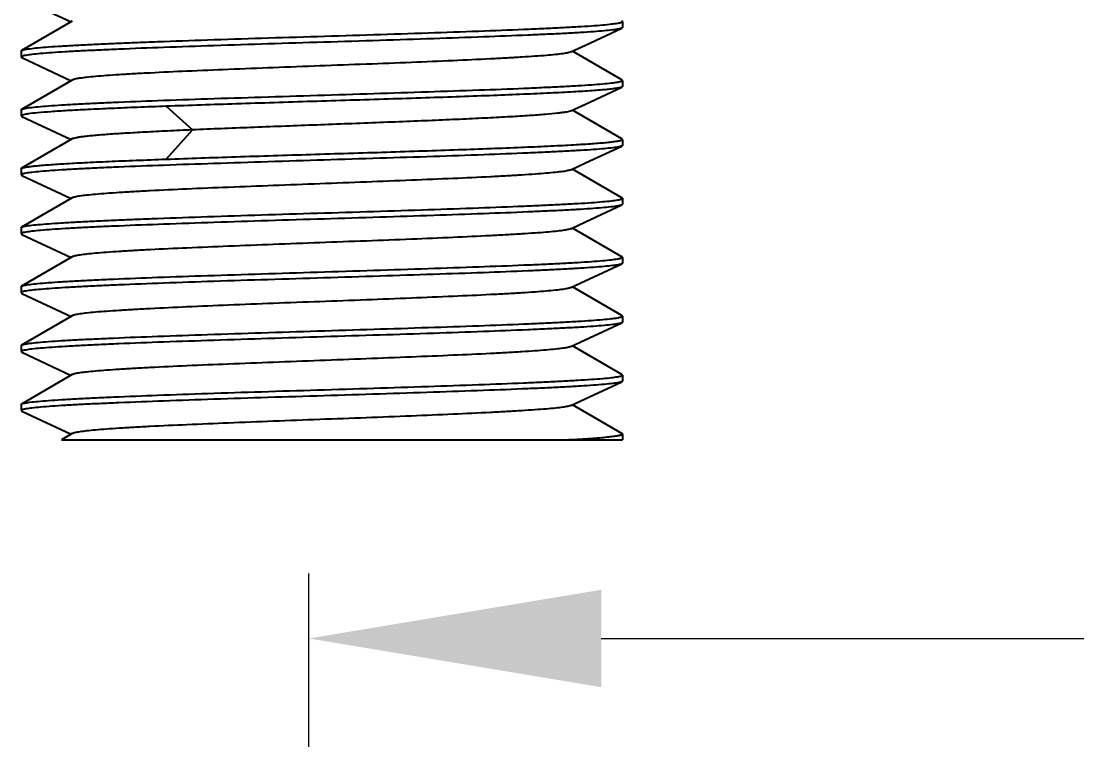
# Model space of a CAD drawing. Header units: millimetres. Extents: x 5308 to 9632, y 1173 to 3839.
# Drawn here: x 9096.64 to 9129.12, y 3186.25 to 3208.38 of the extents above; entities that cross this region are included whole.
import ezdxf

# ---------------------------------------------------------------- set-up
doc = ezdxf.new("R2010")
doc.units = ezdxf.units.MM
doc.header["$LTSCALE"] = 4
doc.header["$PDMODE"] = 3
doc.header["$PDSIZE"] = 0.3125
doc.layers.get('0').update_dxf_attribs({"linetype": 'CONTINUOUS'})
doc.layers.get('Defpoints').update_dxf_attribs({"linetype": 'CONTINUOUS'})
doc.styles.add('DLB3013-CR2S_시공도$0$Daelim Dimension', font='')
doc.styles.get('DLB3013-CR2S_시공도$0$Daelim Dimension').set_extended_font_data('나눔고딕')
doc.dimstyles.new('DLB3013-CR2S_시공도$0$DEFAULT', dxfattribs={"dimscale": 2, "dimtxt": 2, "dimasz": 2, "dimexe": 0, "dimexo": 2, "dimgap": 1, "dimtad": 1, "dimdec": 1, "dimzin": 9, "dimdsep": 46, "dimtxsty": 'DLB3013-CR2S_시공도$0$Daelim Dimension', "dimcen": 0.5, "dimclrd": 252, "dimclre": 252, "dimclrt": 3, "dimadec": 1, "dimazin": 0, "dimtfac": 1, "dimtdec": 1, "dimtix": 1, "dimtmove": 0, "dimatfit": 3, "dimfxl": 1, "dimtolj": 1, "dimtzin": 1, "dimlwd": 9, "dimlwe": 9, "dimarcsym": 0})

# ---------------------------------------------------------------- blocks, each defined once
blk = doc.blocks.new('*D4')
at = {"color": 5, "lineweight": 9, "ltscale": 0.5, "transparency": 16777216}
for p, q in [((9105.488, 3184.725), (9105.488, 3191.375)), ((9207.488, 3184.725), (9207.488, 3191.375)), ((9114.488, 3189.375), (9198.488, 3189.375))]:
    blk.add_line(p, q, dxfattribs=at)
at = {"color": 5, "ltscale": 0.5, "transparency": 16777216}
for points in [[(9114.488, 3190.875), (9114.488, 3187.875), (9105.488, 3189.375)], [(9198.488, 3190.875), (9198.488, 3187.875), (9207.488, 3189.375)]]:
    blk.add_solid(points, dxfattribs=at)
at = {"layer": 'Defpoints', "color": 0, "ltscale": 0.5, "transparency": 16777216}
for p in [(9207.488, 3189.375), (9105.488, 3180.725), (9207.488, 3180.725)]:
    blk.add_point(p, dxfattribs=at)
at = {"color": 7, "ltscale": 0.5, "transparency": 16777216, "insert": (9156.488, 3196.797), "char_height": 10, "attachment_point": 5, "style": 'DLB3013-CR2S_시공도$0$Daelim Dimension'}
blk.add_mtext('\\A1;102', dxfattribs=at)

msp = doc.modelspace()

# ---------------------------------------------------------------- linework, layer by layer
at = {"color": 7, "linetype": 'Continuous'}
for p, q in [((9096.658, 3209.073), (9098.176, 3208.363)), ((9098.213, 3208.383), (9096.651, 3207.48)), ((9114.003, 3207.644), (9115.117, 3208.165)), ((9115.138, 3208.185), (9115.117, 3208.165)), ((9115.138, 3208.372), (9115.124, 3208.388)), ((9115.137, 3208.369), (9115.138, 3208.372)), ((9115.138, 3208.372), (9115.138, 3208.185)), ((9113.554, 3207.435), (9114.003, 3207.644)), ((9096.638, 3207.465), (9096.651, 3207.48)), ((9096.638, 3207.465), (9096.638, 3207.277)), ((9096.638, 3207.277), (9096.658, 3207.258)), ((9096.658, 3207.258), (9098.176, 3206.548)), ((9115.124, 3206.573), (9113.599, 3207.455)), ((9098.213, 3206.569), (9096.651, 3205.666)), ((9115.138, 3206.558), (9115.124, 3206.573)), ((9115.137, 3206.555), (9115.138, 3206.558)), ((9115.138, 3206.558), (9115.138, 3206.37)), ((9114.003, 3205.83), (9115.117, 3206.351)), ((9115.138, 3206.37), (9115.117, 3206.351)), ((9096.638, 3205.65), (9096.651, 3205.666)), ((9096.638, 3205.65), (9096.638, 3205.463)), ((9101.098, 3205.76), (9101.906, 3205.033)), ((9113.554, 3205.62), (9114.003, 3205.83)), ((9115.124, 3204.759), (9113.599, 3205.641)), ((9096.638, 3205.463), (9096.658, 3205.444)), ((9096.658, 3205.444), (9098.176, 3204.734)), ((9101.906, 3205.033), (9101.098, 3204.133)), ((9098.213, 3204.755), (9096.651, 3203.852)), ((9115.138, 3204.743), (9115.124, 3204.759)), ((9115.137, 3204.741), (9115.138, 3204.743)), ((9115.138, 3204.743), (9115.138, 3204.556)), ((9114.003, 3204.016), (9115.117, 3204.537)), ((9115.138, 3204.556), (9115.117, 3204.537)), ((9113.554, 3203.806), (9114.003, 3204.016)), ((9096.638, 3203.836), (9096.651, 3203.852)), ((9096.638, 3203.836), (9096.638, 3203.649)), ((9096.638, 3203.649), (9096.658, 3203.63)), ((9096.658, 3203.63), (9098.176, 3202.92)), ((9115.124, 3202.945), (9113.599, 3203.827)), ((9115.138, 3202.929), (9115.124, 3202.945)), ((9098.213, 3202.941), (9096.651, 3202.037)), ((9114.003, 3202.202), (9115.117, 3202.722)), ((9115.138, 3202.742), (9115.117, 3202.722)), ((9115.137, 3202.927), (9115.138, 3202.929)), ((9115.138, 3202.929), (9115.138, 3202.742)), ((9096.638, 3202.022), (9096.651, 3202.037)), ((9096.638, 3202.022), (9096.638, 3201.835)), ((9113.554, 3201.992), (9114.003, 3202.202)), ((9115.124, 3201.13), (9113.599, 3202.012)), ((9096.638, 3201.835), (9096.658, 3201.815)), ((9096.658, 3201.815), (9098.177, 3201.105)), ((9098.213, 3201.126), (9096.651, 3200.223)), ((9115.138, 3201.115), (9115.124, 3201.13)), ((9115.137, 3201.112), (9115.138, 3201.115)), ((9115.138, 3201.115), (9115.138, 3200.927)), ((9113.554, 3200.177), (9115.117, 3200.908)), ((9115.138, 3200.927), (9115.117, 3200.908)), ((9096.638, 3200.208), (9096.651, 3200.223)), ((9096.638, 3200.208), (9096.638, 3200.02)), ((9096.638, 3200.02), (9096.658, 3200.001)), ((9115.124, 3199.316), (9113.599, 3200.198)), ((9096.658, 3200.001), (9098.177, 3199.291)), ((9098.213, 3199.312), (9096.651, 3198.409)), ((9113.553, 3198.363), (9115.117, 3199.094)), ((9115.138, 3199.113), (9115.117, 3199.094)), ((9115.138, 3199.3), (9115.124, 3199.316)), ((9115.137, 3199.298), (9115.138, 3199.3)), ((9115.138, 3199.3), (9115.138, 3199.113)), ((9096.638, 3198.393), (9096.651, 3198.409)), ((9096.638, 3198.393), (9096.638, 3198.206)), ((9096.638, 3198.206), (9096.658, 3198.187)), ((9096.658, 3198.187), (9098.177, 3197.477)), ((9115.124, 3197.502), (9113.598, 3198.384)), ((9098.213, 3197.498), (9096.651, 3196.594)), ((9115.138, 3197.486), (9115.124, 3197.502)), ((9115.137, 3197.484), (9115.138, 3197.486)), ((9115.138, 3197.486), (9115.138, 3197.299)), ((9113.553, 3196.549), (9115.117, 3197.28)), ((9115.138, 3197.299), (9115.117, 3197.279)), ((9096.638, 3196.579), (9096.651, 3196.595)), ((9096.638, 3196.579), (9096.638, 3196.392)), ((9115.124, 3195.688), (9113.598, 3196.57)), ((9096.638, 3196.392), (9096.658, 3196.372)), ((9096.658, 3196.373), (9098.177, 3195.663)), ((9098.213, 3195.684), (9097.878, 3195.49)), ((9097.878, 3195.49), (9115.138, 3195.49)), ((9115.138, 3195.672), (9115.124, 3195.687)), ((9115.137, 3195.669), (9115.138, 3195.672)), ((9115.138, 3195.672), (9115.138, 3195.49))]:
    msp.add_line(p, q, dxfattribs=at)
msp.add_arc((9108.681, 3284.32), 88.954, 273.01348, 273.14027, dxfattribs=at)
for points, knots in [([(9096.651, 3207.48), (9096.661, 3207.486), (9096.691, 3207.496), (9096.745, 3207.509), (9096.819, 3207.523), (9096.957, 3207.542), (9097.179, 3207.565), (9097.503, 3207.592), (9097.9, 3207.618), (9098.368, 3207.645), (9098.902, 3207.672), (9099.497, 3207.699), (9100.149, 3207.725), (9101.114, 3207.762), (9102.415, 3207.808), (9104.055, 3207.861), (9105.76, 3207.914), (9107.47, 3207.968), (9109.124, 3208.021), (9110.664, 3208.074), (9111.851, 3208.12), (9112.703, 3208.157), (9113.256, 3208.184), (9113.744, 3208.211), (9114.162, 3208.237), (9114.508, 3208.264), (9114.778, 3208.29), (9114.954, 3208.313), (9115.055, 3208.333), (9115.092, 3208.343), (9115.107, 3208.348)], [0, 0, 0, 0, 0.001958, 0.004961, 0.009032, 0.014173, 0.027629, 0.045234, 0.066837, 0.092255, 0.121265, 0.153614, 0.189019, 0.227166, 0.310326, 0.40017, 0.493545, 0.587167, 0.677739, 0.76208, 0.837227, 0.870512, 0.900542, 0.927049, 0.949805, 0.968613, 0.983313, 0.993791, 0.997427, 1, 1, 1, 1]), ([(9115.117, 3208.165), (9115.105, 3208.159), (9115.072, 3208.149), (9115.013, 3208.136), (9114.934, 3208.123), (9114.79, 3208.104), (9114.561, 3208.081), (9114.229, 3208.055), (9113.825, 3208.028), (9113.352, 3208.002), (9112.813, 3207.975), (9111.978, 3207.938), (9110.811, 3207.892), (9109.292, 3207.839), (9107.655, 3207.786), (9105.955, 3207.733), (9104.253, 3207.68), (9102.608, 3207.627), (9101.078, 3207.574), (9099.899, 3207.529), (9099.053, 3207.491), (9098.504, 3207.465), (9098.02, 3207.438), (9097.605, 3207.411), (9097.262, 3207.385), (9096.994, 3207.359), (9096.82, 3207.336), (9096.72, 3207.317), (9096.683, 3207.307), (9096.668, 3207.301)], [0, 0, 0, 0, 0.002226, 0.005498, 0.009833, 0.015227, 0.029156, 0.047187, 0.069165, 0.094904, 0.124182, 0.156743, 0.230559, 0.313777, 0.403499, 0.496599, 0.589829, 0.679933, 0.763774, 0.83843, 0.871484, 0.901299, 0.927611, 0.950197, 0.968861, 0.983446, 0.99384, 0.997447, 1, 1, 1, 1]), ([(9115.107, 3208.348), (9115.114, 3208.351), (9115.125, 3208.356), (9115.136, 3208.365), (9115.137, 3208.369)], [0, 0, 0, 0, 0.63108, 1, 1, 1, 1]), ([(9096.668, 3207.301), (9096.661, 3207.298), (9096.651, 3207.294), (9096.641, 3207.286), (9096.639, 3207.282)], [0, 0, 0, 0, 0.617379, 1, 1, 1, 1]), ([(9113.554, 3207.435), (9113.542, 3207.429), (9113.512, 3207.419), (9113.429, 3207.399), (9113.284, 3207.376), (9113.062, 3207.35), (9112.778, 3207.324), (9112.432, 3207.297), (9112.03, 3207.271), (9111.574, 3207.244), (9110.869, 3207.207), (9109.888, 3207.161), (9108.615, 3207.108), (9107.246, 3207.055), (9105.829, 3207.002), (9104.415, 3206.949), (9103.052, 3206.896), (9101.788, 3206.843), (9100.817, 3206.797), (9100.123, 3206.76), (9099.675, 3206.733), (9099.282, 3206.707), (9098.947, 3206.68), (9098.672, 3206.654), (9098.46, 3206.628), (9098.324, 3206.605), (9098.249, 3206.585), (9098.223, 3206.575), (9098.213, 3206.569)], [0, 0, 0, 0, 0.002579, 0.006198, 0.016587, 0.031149, 0.049806, 0.072394, 0.098701, 0.128505, 0.161569, 0.236248, 0.32012, 0.410269, 0.503539, 0.59668, 0.686424, 0.769657, 0.843447, 0.875996, 0.905259, 0.930963, 0.952904, 0.970904, 0.984806, 0.994495, 0.997761, 1, 1, 1, 1]), ([(9096.651, 3205.666), (9096.661, 3205.672), (9096.69, 3205.682), (9096.744, 3205.695), (9096.819, 3205.708), (9096.957, 3205.728), (9097.179, 3205.751), (9097.502, 3205.777), (9097.9, 3205.804), (9098.367, 3205.831), (9098.902, 3205.857), (9099.732, 3205.895), (9100.896, 3205.941), (9102.415, 3205.994), (9104.056, 3206.047), (9105.761, 3206.1), (9107.471, 3206.153), (9109.125, 3206.207), (9110.665, 3206.26), (9111.852, 3206.305), (9112.704, 3206.343), (9113.257, 3206.37), (9113.745, 3206.396), (9114.163, 3206.423), (9114.509, 3206.449), (9114.778, 3206.476), (9114.955, 3206.498), (9115.055, 3206.518), (9115.092, 3206.528), (9115.107, 3206.534)], [0, 0, 0, 0, 0.001956, 0.004958, 0.009028, 0.014167, 0.027621, 0.045225, 0.066829, 0.092249, 0.121262, 0.153615, 0.227176, 0.310347, 0.400205, 0.493594, 0.587227, 0.677807, 0.762152, 0.837299, 0.870581, 0.900606, 0.927106, 0.949854, 0.968652, 0.98334, 0.993804, 0.997434, 1, 1, 1, 1]), ([(9115.107, 3206.534), (9115.114, 3206.537), (9115.126, 3206.542), (9115.136, 3206.551), (9115.137, 3206.555)], [0, 0, 0, 0, 0.631556, 1, 1, 1, 1]), ([(9115.117, 3206.351), (9115.098, 3206.342), (9115.046, 3206.329), (9114.95, 3206.311), (9114.817, 3206.293), (9114.647, 3206.275), (9114.442, 3206.257), (9114.099, 3206.231), (9113.588, 3206.2), (9112.882, 3206.163), (9112.062, 3206.127), (9111.141, 3206.091), (9110.134, 3206.054), (9109.058, 3206.017), (9107.535, 3205.968), (9105.596, 3205.908), (9103.315, 3205.836), (9101.818, 3205.786), (9101.098, 3205.76)], [0, 0, 0, 0, 0.00437, 0.011338, 0.02092, 0.03309, 0.047808, 0.065015, 0.106618, 0.15723, 0.21603, 0.282063, 0.35425, 0.431409, 0.512282, 0.679843, 0.846019, 1, 1, 1, 1]), ([(9101.098, 3205.76), (9100.804, 3205.749), (9100.242, 3205.728), (9099.439, 3205.695), (9098.723, 3205.662), (9098.102, 3205.629), (9097.586, 3205.596), (9097.181, 3205.564), (9096.915, 3205.536), (9096.763, 3205.512), (9096.707, 3205.499), (9096.684, 3205.492)], [0, 0, 0, 0, 0.199471, 0.381839, 0.544589, 0.685605, 0.802996, 0.895223, 0.961113, 0.983947, 1, 1, 1, 1]), ([(9113.554, 3205.62), (9113.536, 3205.612), (9113.49, 3205.598), (9113.404, 3205.581), (9113.288, 3205.563), (9113.075, 3205.537), (9112.736, 3205.506), (9112.248, 3205.47), (9111.658, 3205.434), (9110.975, 3205.398), (9110.209, 3205.362), (9109.373, 3205.325), (9108.482, 3205.289), (9107.222, 3205.24), (9105.62, 3205.18), (9103.736, 3205.109), (9102.5, 3205.059), (9101.906, 3205.033)], [0, 0, 0, 0, 0.004942, 0.012435, 0.022493, 0.03509, 0.067724, 0.109855, 0.160817, 0.219793, 0.285842, 0.357897, 0.434796, 0.515305, 0.681909, 0.847004, 1, 1, 1, 1]), ([(9096.684, 3205.492), (9096.673, 3205.489), (9096.658, 3205.483), (9096.641, 3205.473), (9096.639, 3205.468)], [0, 0, 0, 0, 0.638695, 1, 1, 1, 1]), ([(9101.906, 3205.033), (9101.652, 3205.022), (9101.168, 3205), (9100.479, 3204.965), (9099.869, 3204.931), (9099.345, 3204.897), (9098.966, 3204.868), (9098.713, 3204.843), (9098.561, 3204.826), (9098.435, 3204.809), (9098.336, 3204.792), (9098.265, 3204.776), (9098.226, 3204.763), (9098.213, 3204.755)], [0, 0, 0, 0, 0.205227, 0.392146, 0.557851, 0.700061, 0.816753, 0.865, 0.90629, 0.940483, 0.9675, 0.987305, 1, 1, 1, 1]), ([(9101.098, 3204.133), (9101.812, 3204.158), (9103.296, 3204.209), (9105.557, 3204.28), (9107.48, 3204.339), (9108.992, 3204.388), (9110.064, 3204.425), (9111.068, 3204.461), (9111.989, 3204.497), (9112.811, 3204.533), (9113.523, 3204.569), (9114.111, 3204.605), (9114.52, 3204.636), (9114.779, 3204.662), (9114.92, 3204.68), (9115.025, 3204.697), (9115.083, 3204.711), (9115.105, 3204.719)], [0, 0, 0, 0, 0.152755, 0.317601, 0.483994, 0.564424, 0.641275, 0.713315, 0.779382, 0.838418, 0.889478, 0.931747, 0.964554, 0.977245, 0.987397, 0.994983, 1, 1, 1, 1]), ([(9115.105, 3204.719), (9115.113, 3204.722), (9115.125, 3204.727), (9115.136, 3204.736), (9115.137, 3204.741)], [0, 0, 0, 0, 0.635484, 1, 1, 1, 1]), ([(9115.117, 3204.537), (9115.105, 3204.531), (9115.072, 3204.521), (9115.013, 3204.508), (9114.934, 3204.495), (9114.79, 3204.475), (9114.561, 3204.452), (9114.229, 3204.426), (9113.825, 3204.4), (9113.352, 3204.373), (9112.813, 3204.346), (9111.979, 3204.309), (9110.812, 3204.263), (9109.293, 3204.211), (9107.655, 3204.158), (9105.956, 3204.105), (9104.254, 3204.051), (9102.61, 3203.998), (9101.079, 3203.946), (9099.9, 3203.9), (9099.054, 3203.863), (9098.505, 3203.836), (9098.021, 3203.809), (9097.606, 3203.783), (9097.262, 3203.757), (9096.995, 3203.731), (9096.82, 3203.708), (9096.72, 3203.688), (9096.683, 3203.678), (9096.668, 3203.672)], [0, 0, 0, 0, 0.002225, 0.005498, 0.009831, 0.015224, 0.029152, 0.04718, 0.069155, 0.094891, 0.124165, 0.156723, 0.230531, 0.313743, 0.403458, 0.49655, 0.589773, 0.679876, 0.763717, 0.838376, 0.871433, 0.901251, 0.927569, 0.950161, 0.968833, 0.983427, 0.993831, 0.997442, 1, 1, 1, 1]), ([(9096.651, 3203.852), (9096.666, 3203.86), (9096.709, 3203.873), (9096.79, 3203.89), (9096.906, 3203.907), (9097.054, 3203.924), (9097.234, 3203.941), (9097.538, 3203.966), (9097.994, 3203.996), (9098.626, 3204.03), (9099.366, 3204.065), (9100.202, 3204.099), (9100.79, 3204.121), (9101.098, 3204.133)], [0, 0, 0, 0, 0.011326, 0.029976, 0.05605, 0.089502, 0.130241, 0.178121, 0.294621, 0.437325, 0.604132, 0.792636, 1, 1, 1, 1]), ([(9096.668, 3203.672), (9096.661, 3203.67), (9096.651, 3203.665), (9096.641, 3203.657), (9096.639, 3203.653)], [0, 0, 0, 0, 0.617896, 1, 1, 1, 1]), ([(9113.554, 3203.806), (9113.542, 3203.8), (9113.512, 3203.79), (9113.429, 3203.77), (9113.284, 3203.748), (9113.062, 3203.722), (9112.777, 3203.695), (9112.432, 3203.669), (9112.03, 3203.642), (9111.573, 3203.615), (9110.869, 3203.578), (9109.888, 3203.533), (9108.615, 3203.48), (9107.245, 3203.426), (9105.829, 3203.373), (9104.414, 3203.32), (9103.051, 3203.267), (9101.788, 3203.214), (9100.817, 3203.169), (9100.123, 3203.131), (9099.675, 3203.105), (9099.282, 3203.078), (9098.947, 3203.051), (9098.672, 3203.025), (9098.46, 3202.999), (9098.324, 3202.976), (9098.249, 3202.957), (9098.222, 3202.946), (9098.212, 3202.941)], [0, 0, 0, 0, 0.002572, 0.006184, 0.016568, 0.031149, 0.049808, 0.072383, 0.098687, 0.128506, 0.161569, 0.23624, 0.320125, 0.41027, 0.503545, 0.596678, 0.686428, 0.769652, 0.843453, 0.876002, 0.905248, 0.930956, 0.95291, 0.970906, 0.984788, 0.994483, 0.997756, 1, 1, 1, 1]), ([(9096.651, 3202.037), (9096.661, 3202.043), (9096.69, 3202.054), (9096.744, 3202.067), (9096.819, 3202.08), (9096.957, 3202.099), (9097.179, 3202.122), (9097.502, 3202.149), (9097.899, 3202.175), (9098.367, 3202.202), (9098.901, 3202.229), (9099.497, 3202.256), (9100.149, 3202.283), (9101.114, 3202.32), (9102.414, 3202.365), (9104.055, 3202.418), (9105.76, 3202.472), (9107.47, 3202.525), (9109.124, 3202.578), (9110.664, 3202.631), (9111.851, 3202.677), (9112.704, 3202.714), (9113.256, 3202.741), (9113.744, 3202.768), (9114.163, 3202.794), (9114.508, 3202.821), (9114.778, 3202.847), (9114.954, 3202.87), (9115.055, 3202.89), (9115.092, 3202.9), (9115.107, 3202.906)], [0, 0, 0, 0, 0.001955, 0.004956, 0.009025, 0.014164, 0.027616, 0.045218, 0.06682, 0.092236, 0.121247, 0.153596, 0.189001, 0.22715, 0.310315, 0.400168, 0.493551, 0.587177, 0.677754, 0.762102, 0.837253, 0.870539, 0.900567, 0.927072, 0.949826, 0.96863, 0.983325, 0.993797, 0.99743, 1, 1, 1, 1]), ([(9115.117, 3202.722), (9115.104, 3202.717), (9115.072, 3202.707), (9115.013, 3202.694), (9114.934, 3202.68), (9114.789, 3202.661), (9114.56, 3202.638), (9114.229, 3202.612), (9113.825, 3202.585), (9113.351, 3202.559), (9112.812, 3202.532), (9111.978, 3202.495), (9110.811, 3202.449), (9109.293, 3202.396), (9107.655, 3202.343), (9105.956, 3202.29), (9104.255, 3202.237), (9102.61, 3202.184), (9101.08, 3202.131), (9099.901, 3202.086), (9099.055, 3202.049), (9098.506, 3202.022), (9098.022, 3201.995), (9097.607, 3201.969), (9097.263, 3201.942), (9096.995, 3201.916), (9096.82, 3201.894), (9096.72, 3201.874), (9096.683, 3201.864), (9096.669, 3201.858)], [0, 0, 0, 0, 0.00223, 0.005507, 0.009845, 0.015242, 0.029177, 0.047211, 0.06919, 0.094928, 0.124203, 0.156759, 0.23056, 0.313761, 0.403462, 0.496538, 0.589745, 0.679834, 0.763667, 0.838324, 0.871381, 0.901202, 0.927524, 0.950121, 0.968801, 0.983404, 0.993818, 0.997436, 1, 1, 1, 1]), ([(9115.107, 3202.906), (9115.114, 3202.908), (9115.126, 3202.913), (9115.136, 3202.922), (9115.137, 3202.927)], [0, 0, 0, 0, 0.631448, 1, 1, 1, 1]), ([(9113.554, 3201.992), (9113.542, 3201.986), (9113.512, 3201.976), (9113.429, 3201.956), (9113.284, 3201.933), (9113.062, 3201.907), (9112.777, 3201.881), (9112.432, 3201.854), (9112.029, 3201.828), (9111.573, 3201.801), (9110.869, 3201.764), (9109.888, 3201.718), (9108.615, 3201.665), (9107.246, 3201.612), (9105.829, 3201.559), (9104.415, 3201.506), (9103.052, 3201.453), (9101.788, 3201.4), (9100.818, 3201.354), (9100.124, 3201.317), (9099.676, 3201.29), (9099.283, 3201.264), (9098.947, 3201.237), (9098.672, 3201.211), (9098.461, 3201.185), (9098.325, 3201.162), (9098.249, 3201.142), (9098.223, 3201.132), (9098.213, 3201.126)], [0, 0, 0, 0, 0.002582, 0.006206, 0.016604, 0.031169, 0.049825, 0.072417, 0.098727, 0.128529, 0.161589, 0.236267, 0.320129, 0.410273, 0.503532, 0.596665, 0.686399, 0.769628, 0.843415, 0.875964, 0.905232, 0.930941, 0.95288, 0.970884, 0.984796, 0.994493, 0.99776, 1, 1, 1, 1]), ([(9096.669, 3201.858), (9096.662, 3201.856), (9096.651, 3201.851), (9096.641, 3201.843), (9096.639, 3201.839)], [0, 0, 0, 0, 0.61752, 1, 1, 1, 1]), ([(9096.651, 3200.223), (9096.661, 3200.229), (9096.691, 3200.239), (9096.745, 3200.252), (9096.819, 3200.265), (9096.957, 3200.285), (9097.179, 3200.308), (9097.503, 3200.334), (9097.9, 3200.361), (9098.368, 3200.388), (9098.902, 3200.415), (9099.732, 3200.452), (9100.896, 3200.498), (9102.415, 3200.551), (9104.055, 3200.604), (9105.76, 3200.657), (9107.47, 3200.711), (9109.124, 3200.764), (9110.663, 3200.817), (9111.85, 3200.863), (9112.703, 3200.9), (9113.256, 3200.927), (9113.743, 3200.954), (9114.162, 3200.98), (9114.508, 3201.007), (9114.778, 3201.033), (9114.954, 3201.055), (9115.055, 3201.075), (9115.092, 3201.086), (9115.107, 3201.091)], [0, 0, 0, 0, 0.001959, 0.004964, 0.009037, 0.014178, 0.027636, 0.045242, 0.066847, 0.092266, 0.121276, 0.153625, 0.227176, 0.310335, 0.400179, 0.493549, 0.587165, 0.677734, 0.762074, 0.83722, 0.870505, 0.900533, 0.927041, 0.949798, 0.968607, 0.983308, 0.993788, 0.997425, 1, 1, 1, 1]), ([(9115.107, 3201.091), (9115.114, 3201.094), (9115.125, 3201.099), (9115.136, 3201.108), (9115.137, 3201.112)], [0, 0, 0, 0, 0.632338, 1, 1, 1, 1]), ([(9115.117, 3200.908), (9115.104, 3200.902), (9115.071, 3200.892), (9114.979, 3200.872), (9114.814, 3200.85), (9114.559, 3200.824), (9114.227, 3200.797), (9113.823, 3200.771), (9113.349, 3200.744), (9112.81, 3200.718), (9111.975, 3200.68), (9110.808, 3200.635), (9109.289, 3200.582), (9107.651, 3200.529), (9105.952, 3200.476), (9104.251, 3200.423), (9102.607, 3200.37), (9101.077, 3200.317), (9099.898, 3200.271), (9099.052, 3200.234), (9098.504, 3200.207), (9098.02, 3200.181), (9097.605, 3200.154), (9097.262, 3200.128), (9096.994, 3200.102), (9096.82, 3200.079), (9096.72, 3200.059), (9096.683, 3200.049), (9096.668, 3200.044)], [0, 0, 0, 0, 0.00224, 0.005527, 0.015281, 0.029236, 0.047289, 0.069287, 0.095042, 0.124333, 0.156905, 0.230731, 0.31395, 0.403663, 0.496745, 0.58995, 0.680027, 0.763842, 0.838474, 0.871517, 0.901321, 0.927625, 0.950204, 0.968863, 0.983445, 0.993839, 0.997446, 1, 1, 1, 1]), ([(9096.668, 3200.044), (9096.661, 3200.041), (9096.651, 3200.036), (9096.641, 3200.029), (9096.639, 3200.025)], [0, 0, 0, 0, 0.616968, 1, 1, 1, 1]), ([(9113.554, 3200.177), (9113.542, 3200.172), (9113.511, 3200.162), (9113.428, 3200.142), (9113.283, 3200.119), (9113.061, 3200.093), (9112.776, 3200.067), (9112.43, 3200.04), (9112.028, 3200.013), (9111.571, 3199.987), (9110.867, 3199.949), (9109.887, 3199.904), (9108.613, 3199.851), (9107.245, 3199.798), (9105.829, 3199.745), (9104.415, 3199.692), (9103.052, 3199.639), (9101.789, 3199.586), (9100.819, 3199.54), (9100.125, 3199.503), (9099.677, 3199.476), (9099.283, 3199.449), (9098.948, 3199.423), (9098.673, 3199.397), (9098.461, 3199.371), (9098.325, 3199.348), (9098.249, 3199.328), (9098.223, 3199.318), (9098.213, 3199.312)], [0, 0, 0, 0, 0.002581, 0.006205, 0.016625, 0.031225, 0.04989, 0.072475, 0.098798, 0.128619, 0.161676, 0.236344, 0.320199, 0.41032, 0.503561, 0.596666, 0.686387, 0.769585, 0.843373, 0.875912, 0.905167, 0.930885, 0.95284, 0.970841, 0.984751, 0.994471, 0.997752, 1, 1, 1, 1]), ([(9096.651, 3198.409), (9096.662, 3198.415), (9096.691, 3198.425), (9096.745, 3198.438), (9096.82, 3198.451), (9096.958, 3198.471), (9097.18, 3198.494), (9097.504, 3198.52), (9097.902, 3198.547), (9098.369, 3198.574), (9098.904, 3198.6), (9099.734, 3198.638), (9100.899, 3198.683), (9102.417, 3198.737), (9104.058, 3198.79), (9105.762, 3198.843), (9107.472, 3198.896), (9109.125, 3198.95), (9110.665, 3199.003), (9111.852, 3199.048), (9112.704, 3199.086), (9113.257, 3199.113), (9113.744, 3199.139), (9114.163, 3199.166), (9114.508, 3199.192), (9114.778, 3199.218), (9114.954, 3199.241), (9115.055, 3199.261), (9115.092, 3199.271), (9115.107, 3199.277)], [0, 0, 0, 0, 0.001967, 0.004979, 0.009059, 0.014209, 0.02768, 0.0453, 0.066916, 0.092345, 0.121365, 0.153722, 0.227285, 0.31045, 0.400293, 0.493661, 0.58727, 0.677828, 0.762152, 0.837282, 0.870558, 0.900579, 0.927078, 0.949827, 0.968628, 0.983322, 0.993794, 0.997428, 1, 1, 1, 1]), ([(9115.117, 3199.094), (9115.104, 3199.088), (9115.071, 3199.078), (9114.979, 3199.058), (9114.814, 3199.035), (9114.558, 3199.009), (9114.226, 3198.983), (9113.822, 3198.956), (9113.348, 3198.93), (9112.809, 3198.903), (9111.974, 3198.866), (9110.806, 3198.82), (9109.287, 3198.768), (9107.65, 3198.715), (9105.951, 3198.661), (9104.249, 3198.608), (9102.605, 3198.555), (9101.075, 3198.503), (9099.897, 3198.457), (9099.051, 3198.42), (9098.503, 3198.393), (9098.019, 3198.366), (9097.604, 3198.34), (9097.261, 3198.314), (9096.994, 3198.288), (9096.819, 3198.265), (9096.719, 3198.245), (9096.683, 3198.235), (9096.668, 3198.229)], [0, 0, 0, 0, 0.002245, 0.005536, 0.015298, 0.029261, 0.047321, 0.069326, 0.095088, 0.124385, 0.156963, 0.230799, 0.314024, 0.40374, 0.496823, 0.590026, 0.680099, 0.763906, 0.838528, 0.871566, 0.901364, 0.927662, 0.950233, 0.968885, 0.98346, 0.993846, 0.99745, 1, 1, 1, 1]), ([(9115.107, 3199.277), (9115.114, 3199.28), (9115.125, 3199.285), (9115.136, 3199.294), (9115.137, 3199.298)], [0, 0, 0, 0, 0.631785, 1, 1, 1, 1]), ([(9096.668, 3198.229), (9096.661, 3198.227), (9096.651, 3198.222), (9096.641, 3198.214), (9096.639, 3198.21)], [0, 0, 0, 0, 0.616737, 1, 1, 1, 1]), ([(9113.553, 3198.363), (9113.541, 3198.357), (9113.511, 3198.347), (9113.428, 3198.327), (9113.283, 3198.305), (9113.06, 3198.279), (9112.775, 3198.252), (9112.429, 3198.226), (9112.027, 3198.199), (9111.57, 3198.172), (9110.866, 3198.135), (9109.885, 3198.09), (9108.611, 3198.037), (9107.243, 3197.984), (9105.827, 3197.931), (9104.413, 3197.877), (9103.05, 3197.824), (9101.787, 3197.771), (9100.817, 3197.726), (9100.123, 3197.689), (9099.676, 3197.662), (9099.283, 3197.635), (9098.947, 3197.609), (9098.672, 3197.582), (9098.461, 3197.556), (9098.324, 3197.534), (9098.249, 3197.514), (9098.223, 3197.504), (9098.213, 3197.498)], [0, 0, 0, 0, 0.002582, 0.006207, 0.016628, 0.031258, 0.049958, 0.072542, 0.098844, 0.128683, 0.161773, 0.236449, 0.32031, 0.410452, 0.503687, 0.596788, 0.686509, 0.769693, 0.843462, 0.876015, 0.905256, 0.930945, 0.952875, 0.970881, 0.984809, 0.994514, 0.997771, 1, 1, 1, 1]), ([(9096.651, 3196.595), (9096.661, 3196.601), (9096.691, 3196.611), (9096.745, 3196.624), (9096.819, 3196.637), (9096.957, 3196.656), (9097.18, 3196.679), (9097.503, 3196.706), (9097.901, 3196.732), (9098.368, 3196.759), (9098.903, 3196.786), (9099.733, 3196.823), (9100.897, 3196.869), (9102.416, 3196.922), (9104.056, 3196.975), (9105.761, 3197.029), (9107.471, 3197.082), (9109.125, 3197.135), (9110.664, 3197.188), (9111.851, 3197.234), (9112.704, 3197.271), (9113.256, 3197.298), (9113.744, 3197.325), (9114.163, 3197.352), (9114.508, 3197.378), (9114.778, 3197.404), (9114.954, 3197.427), (9115.055, 3197.447), (9115.092, 3197.457), (9115.107, 3197.463)], [0, 0, 0, 0, 0.001961, 0.004969, 0.009044, 0.014188, 0.027651, 0.045261, 0.06687, 0.092293, 0.121308, 0.153661, 0.227219, 0.310382, 0.400228, 0.493603, 0.587222, 0.677789, 0.762124, 0.837264, 0.870546, 0.90057, 0.927073, 0.949824, 0.968628, 0.983323, 0.993795, 0.997429, 1, 1, 1, 1]), ([(9115.107, 3197.463), (9115.114, 3197.465), (9115.125, 3197.47), (9115.136, 3197.479), (9115.137, 3197.484)], [0, 0, 0, 0, 0.630998, 1, 1, 1, 1]), ([(9115.117, 3197.279), (9115.104, 3197.274), (9115.071, 3197.264), (9114.979, 3197.244), (9114.814, 3197.221), (9114.559, 3197.195), (9114.227, 3197.169), (9113.823, 3197.142), (9113.349, 3197.116), (9112.81, 3197.089), (9111.975, 3197.052), (9110.808, 3197.006), (9109.29, 3196.953), (9107.652, 3196.9), (9105.953, 3196.847), (9104.252, 3196.794), (9102.608, 3196.741), (9101.078, 3196.688), (9099.9, 3196.643), (9099.054, 3196.606), (9098.505, 3196.579), (9098.021, 3196.552), (9097.606, 3196.526), (9097.263, 3196.5), (9096.995, 3196.473), (9096.82, 3196.451), (9096.72, 3196.431), (9096.683, 3196.421), (9096.668, 3196.415)], [0, 0, 0, 0, 0.002242, 0.00553, 0.015285, 0.02924, 0.047292, 0.069287, 0.09504, 0.124327, 0.156894, 0.23071, 0.313918, 0.403618, 0.496689, 0.589887, 0.679959, 0.763771, 0.838404, 0.871451, 0.901261, 0.927571, 0.950158, 0.968826, 0.983419, 0.993825, 0.997439, 1, 1, 1, 1]), ([(9113.553, 3196.549), (9113.541, 3196.543), (9113.511, 3196.533), (9113.428, 3196.513), (9113.283, 3196.49), (9113.06, 3196.464), (9112.775, 3196.438), (9112.429, 3196.412), (9112.027, 3196.385), (9111.57, 3196.358), (9110.866, 3196.321), (9109.885, 3196.275), (9108.611, 3196.222), (9107.243, 3196.169), (9105.827, 3196.116), (9104.413, 3196.063), (9103.05, 3196.01), (9101.787, 3195.957), (9100.817, 3195.912), (9100.123, 3195.874), (9099.675, 3195.848), (9099.282, 3195.821), (9098.947, 3195.794), (9098.672, 3195.768), (9098.461, 3195.742), (9098.324, 3195.72), (9098.249, 3195.7), (9098.223, 3195.689), (9098.213, 3195.684)], [0, 0, 0, 0, 0.002574, 0.006188, 0.016609, 0.031241, 0.049934, 0.072524, 0.098835, 0.128655, 0.161743, 0.236429, 0.320291, 0.410431, 0.50368, 0.596782, 0.686515, 0.769707, 0.843468, 0.876022, 0.905281, 0.93096, 0.952881, 0.970889, 0.984806, 0.994503, 0.997768, 1, 1, 1, 1]), ([(9096.668, 3196.415), (9096.662, 3196.413), (9096.651, 3196.408), (9096.641, 3196.4), (9096.639, 3196.396)], [0, 0, 0, 0, 0.617594, 1, 1, 1, 1]), ([(9113.554, 3195.5), (9113.673, 3195.507), (9113.898, 3195.52), (9114.212, 3195.54), (9114.482, 3195.561), (9114.705, 3195.582), (9114.882, 3195.603), (9115, 3195.621), (9115.069, 3195.636), (9115.103, 3195.646), (9115.125, 3195.656), (9115.136, 3195.665), (9115.137, 3195.669)], [0, 0, 0, 0, 0.224025, 0.421343, 0.590797, 0.731585, 0.843024, 0.924649, 0.954206, 0.976332, 0.991278, 1, 1, 1, 1])]:
    msp.add_open_spline(points, degree=3, knots=knots, dxfattribs=at)
for points in [[(9096.639, 3207.282), (9096.638, 3207.28), (9096.638, 3207.279), (9096.638, 3207.277)], [(9096.639, 3205.468), (9096.638, 3205.466), (9096.638, 3205.465), (9096.638, 3205.463)], [(9096.639, 3203.653), (9096.638, 3203.652), (9096.638, 3203.65), (9096.638, 3203.649)], [(9096.639, 3201.839), (9096.638, 3201.838), (9096.638, 3201.836), (9096.638, 3201.835)], [(9096.639, 3200.025), (9096.638, 3200.023), (9096.638, 3200.022), (9096.638, 3200.02)], [(9096.639, 3198.21), (9096.638, 3198.209), (9096.638, 3198.207), (9096.638, 3198.206)], [(9096.639, 3196.396), (9096.638, 3196.395), (9096.638, 3196.393), (9096.638, 3196.392)]]:
    msp.add_open_spline(points, degree=3, dxfattribs=at)

# ---------------------------------------------------------------- dimensions: what is measured, and where the dimension line sits
at = {"color": 5, "ltscale": 0.5}
dim = msp.add_linear_dim(base=(9207.488, 3189.375), p1=(9105.488, 3180.725), p2=(9207.488, 3180.725), dimstyle='DLB3013-CR2S_시공도$0$DEFAULT', override={"dimtxt": 5, "dimasz": 4.5, "dimexe": 1, "dimdec": 0, "dimclrd": 5, "dimclre": 5, "dimclrt": 7}, dxfattribs=at)
dim.commit()
dim.dimension.update_dxf_attribs({"geometry": '*D4', "text_midpoint": (9156.488, 3196.797)})

doc.saveas('drawing.dxf')
